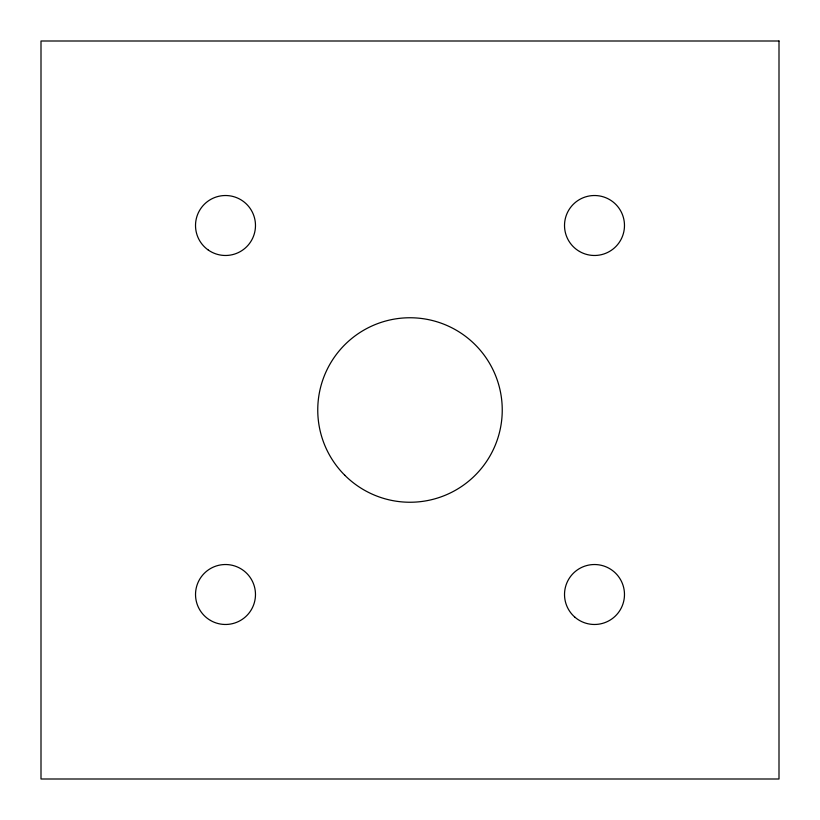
<?xml version="1.0" encoding="UTF-8"?>
<svg xmlns="http://www.w3.org/2000/svg" width="820" height="820" viewBox="0 0 820 820"><rect width="100%" height="100%" fill="white"/><g stroke="black" fill="none" stroke-linecap="round" stroke-linejoin="round"><path stroke-width="1.23" d="M779 41L41 41L41 779L779 779L779 41M344.769 475.231A92.25 92.25 0 0 0 499.103 433.872A92.25 92.25 0 0 0 386.128 320.897A92.25 92.25 0 0 0 344.769 475.231M208.3 250.059A29.981 29.981 0 0 0 255.368 228.114A29.981 29.981 0 0 0 212.831 198.327A29.981 29.981 0 0 0 208.3 250.059M210.514 620.463A29.981 29.981 0 0 0 255.481 594.5A29.981 29.981 0 0 0 210.514 568.537A29.981 29.981 0 0 0 210.514 620.463M579.504 251.463A29.981 29.981 0 0 0 624.481 225.5A29.981 29.981 0 0 0 579.504 199.537A29.981 29.981 0 0 0 579.504 251.463M575.025 617.296A29.981 29.981 0 0 0 623.979 599.963A29.981 29.981 0 0 0 584.496 566.241A29.981 29.981 0 0 0 575.025 617.296"/></g></svg>
